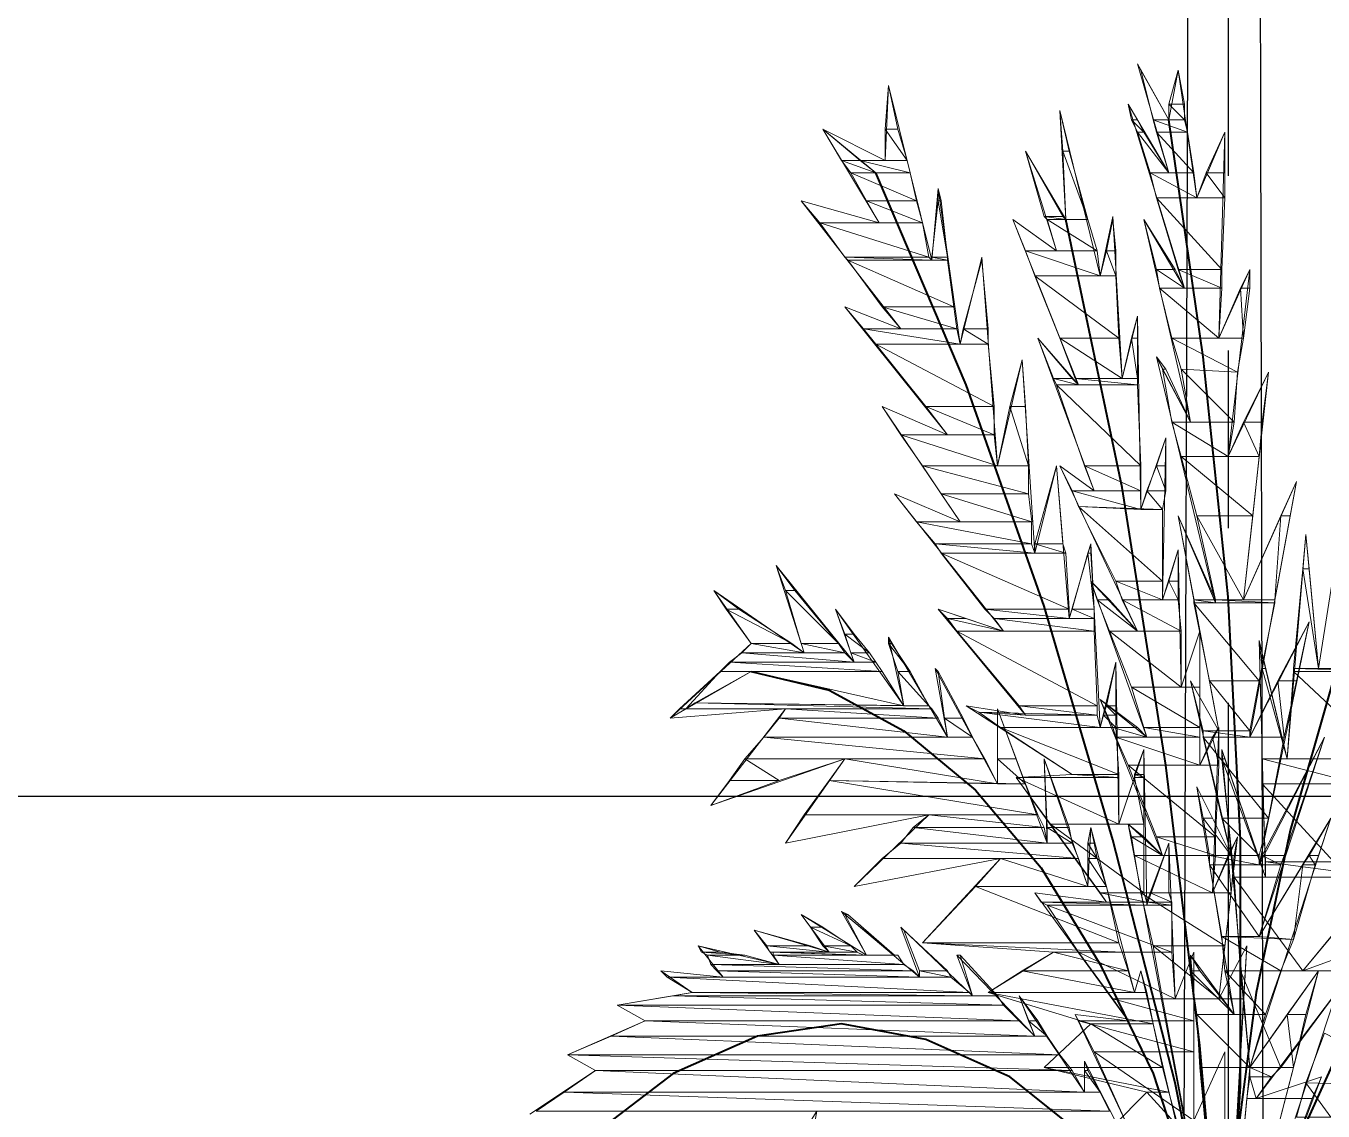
# Model space of a CAD drawing. Header units: inches. Extents: x 11 to 850, y 10 to 598.
# Drawn here: x 359.09 to 386.16, y 519.77 to 542.41 of the extents above; entities that cross this region are included whole.
import ezdxf

# ---------------------------------------------------------------- set-up
doc = ezdxf.new("R2010")
doc.units = ezdxf.units.IN
doc.header["$MEASUREMENT"] = 0
doc.layers.add('PDF_Geometry', color=7, linetype='Continuous')

msp = doc.modelspace()

# ---------------------------------------------------------------- linework, layer by layer
at = {"layer": 'PDF_Geometry', "color": 6, "lineweight": 25}
for points in [[(383.458, 581.037), (383.068, 465.664)], [(384.759, 581.037), (385.019, 465.664)]]:
    msp.add_lwpolyline(points, dxfattribs=at)
at = {"layer": 'PDF_Geometry', "lineweight": 25}
for points in [[(384.174, 542.991), (384.174, 539.284)], [(384.174, 537.463), (384.174, 537.463)], [(384.174, 535.642), (384.174, 531.935)], [(384.174, 530.114), (384.174, 530.114)], [(384.174, 528.293), (384.174, 515.741)], [(384.174, 528.293), (384.174, 524.586)], [(329.479, 526.342), (384.174, 526.342), (438.869, 526.342)], [(384.174, 522.765), (384.174, 522.765)], [(384.174, 520.944), (384.174, 517.237)]]:
    msp.add_lwpolyline(points, dxfattribs=at)
at = {"layer": 'PDF_Geometry', "color": 52, "lineweight": 20, "true_color": 0xdddd00}
for points in [[(382.938, 540.455), (382.288, 541.625), (382.938, 539.349), (382.093, 540.78), (383.263, 536.943), (382.418, 538.374), (383.393, 534.146), (382.678, 535.512), (383.914, 530.374), (383.133, 532.195), (383.979, 527.708), (383.393, 528.748), (384.239, 525.106), (383.523, 526.537), (384.304, 521.79), (383.393, 523.025), (384.109, 515.156), (386.06, 522.7), (384.629, 520.684), (386.32, 525.887), (384.824, 523.415), (386.19, 527.578), (384.824, 524.911), (385.865, 529.984), (384.629, 527.578), (385.605, 532.911), (384.499, 530.439), (385.019, 535.187), (384.174, 533.431), (384.629, 537.333), (383.979, 535.902), (384.109, 540.195), (383.523, 538.829), (383.133, 541.495), (382.938, 540.455)], [(376.825, 539.349), (375.719, 540.26), (376.89, 538.309), (375.264, 538.764), (377.345, 536.097), (376.174, 536.553), (378.321, 533.886), (376.955, 534.471), (378.581, 532.065), (377.215, 532.65), (379.491, 529.789), (378.125, 530.244), (379.946, 528.033), (378.711, 528.228), (380.922, 526.797), (379.751, 526.732), (381.637, 524.131), (380.142, 524.326), (382.093, 521.659), (380.987, 521.79), (384.109, 515.156), (384.109, 521.009), (383.458, 519.578), (383.458, 523.09), (383.068, 522.115), (382.938, 525.366), (382.483, 524.066), (382.418, 527.318), (381.898, 525.757), (381.832, 529.139), (381.507, 527.773), (381.312, 531.61), (380.857, 530.049), (380.597, 533.236), (380.142, 531.415), (379.881, 535.447), (379.361, 533.236), (379.036, 537.593), (378.581, 535.772), (378.125, 539.024), (377.995, 537.528), (377.085, 541.17), (377.02, 539.609), (375.719, 540.26), (376.825, 539.349)], [(384.629, 520.684), (384.044, 527.318), (384.954, 524.651), (384.824, 529.594), (385.409, 527.122), (385.8, 531.805), (386.06, 529.009), (386.775, 533.496)], [(394.71, 529.594), (395.75, 531.025), (393.994, 529.659), (394.189, 530.634), (392.563, 529.073), (392.758, 529.854), (391.133, 527.838), (391.198, 529.399), (389.507, 526.537), (389.507, 527.513), (388.076, 524.781), (388.141, 525.692), (386.905, 522.895), (387.035, 524.066), (384.109, 515.156)], [(387.881, 525.301), (385.735, 522.7), (387.165, 523.22), (384.759, 520.034), (386.125, 520.489), (384.109, 515.156), (384.629, 520.684)], [(384.109, 515.156), (381.182, 520.814), (381.182, 520.164), (379.816, 522.18), (380.142, 521.334), (378.516, 523.025), (378.841, 522.18), (377.345, 523.611), (377.735, 522.57), (376.109, 523.936), (376.63, 523.025), (375.264, 523.871), (375.849, 523.09), (374.288, 523.546), (374.809, 522.83), (373.118, 523.22), (373.638, 522.57), (372.337, 522.7), (372.988, 522.245), (371.427, 521.985), (372.012, 521.659), (370.386, 520.944), (370.971, 520.619), (369.606, 519.708)], [(374.158, 517.497), (375.589, 519.773), (375.264, 517.952)]]:
    msp.add_lwpolyline(points, dxfattribs=at)
at = {"layer": 'PDF_Geometry', "color": 52, "lineweight": 0, "true_color": 0xdddd00}
for points in [[(382.288, 541.625), (382.353, 541.495), (382.353, 541.495), (382.288, 541.625)], [(382.613, 540.455), (382.938, 540.455), (382.353, 541.495), (382.613, 540.455)], [(382.938, 540.455), (382.353, 541.495), (382.938, 540.455)], [(383.133, 541.495), (382.938, 540.78), (383.263, 540.78), (383.133, 541.495)], [(377.085, 541.17), (377.02, 540.26), (377.28, 540.26), (377.085, 541.17)], [(382.093, 540.78), (382.158, 540.455), (382.288, 540.455), (382.093, 540.78)], [(382.938, 540.455), (383.263, 540.455), (382.938, 540.78), (382.938, 540.455)], [(383.263, 540.455), (382.938, 540.78), (383.263, 540.78), (383.263, 540.455)], [(382.288, 540.195), (382.418, 540.195), (382.158, 540.455), (382.288, 540.195)], [(382.418, 540.195), (382.158, 540.455), (382.288, 540.455), (382.418, 540.195)], [(382.678, 540.195), (383.328, 540.195), (382.613, 540.455), (382.678, 540.195)], [(383.328, 540.195), (382.613, 540.455), (383.263, 540.455), (383.328, 540.195)], [(376.109, 539.609), (376.499, 539.609), (375.719, 540.26), (376.109, 539.609)], [(376.499, 539.609), (375.719, 540.26), (377.02, 539.609), (376.499, 539.609)], [(377.02, 539.609), (377.475, 539.609), (377.02, 540.26), (377.02, 539.609)], [(377.475, 539.609), (377.02, 540.26), (377.28, 540.26), (377.475, 539.609)], [(382.548, 539.349), (382.938, 539.349), (382.288, 540.195), (382.548, 539.349)], [(382.938, 539.349), (382.288, 540.195), (382.418, 540.195), (382.938, 539.349)], [(382.938, 539.349), (383.458, 539.349), (382.678, 540.195), (382.938, 539.349)], [(383.458, 539.349), (382.678, 540.195), (383.328, 540.195), (383.458, 539.349)], [(384.109, 540.195), (383.719, 539.349), (384.109, 539.349), (384.109, 540.195)], [(376.304, 539.349), (376.825, 539.349), (376.109, 539.609), (376.304, 539.349)], [(376.825, 539.349), (376.109, 539.609), (376.5, 539.609), (376.825, 539.349)], [(376.825, 539.349), (377.54, 539.349), (376.5, 539.609), (376.825, 539.349)], [(377.54, 539.349), (376.5, 539.609), (377.475, 539.609), (377.54, 539.349)], [(376.63, 538.764), (377.67, 538.764), (376.304, 539.349), (376.63, 538.764)], [(377.67, 538.764), (376.304, 539.349), (377.54, 539.349), (377.67, 538.764)], [(382.678, 538.829), (383.523, 538.829), (382.548, 539.349), (382.678, 538.829)], [(383.523, 538.829), (382.548, 539.349), (383.458, 539.349), (383.523, 538.829)], [(383.523, 538.829), (384.109, 538.829), (383.719, 539.349), (383.523, 538.829)], [(384.109, 538.829), (383.719, 539.349), (384.109, 539.349), (384.109, 538.829)], [(378.125, 539.024), (378.125, 538.764), (378.19, 538.764), (378.125, 539.024)], [(375.264, 538.764), (375.654, 538.309), (376.89, 538.309), (375.264, 538.764)], [(376.89, 538.309), (377.8, 538.309), (376.63, 538.764), (376.89, 538.309)], [(377.8, 538.309), (376.63, 538.764), (377.67, 538.764), (377.8, 538.309)], [(377.995, 537.593), (378.321, 537.593), (378.125, 538.764), (377.995, 537.593)], [(378.321, 537.593), (378.125, 538.764), (378.19, 538.764), (378.321, 537.593)], [(383.133, 537.333), (384.044, 537.333), (382.678, 538.829), (383.133, 537.333)], [(384.044, 537.333), (382.678, 538.829), (384.109, 538.829), (384.044, 537.333)], [(376.174, 537.593), (377.93, 537.593), (375.654, 538.309), (376.174, 537.593)], [(377.93, 537.593), (375.654, 538.309), (377.8, 538.309), (377.93, 537.593)], [(382.418, 538.374), (382.678, 537.333), (383.068, 537.333), (382.418, 538.374)], [(376.239, 537.528), (377.995, 537.528), (376.174, 537.593), (376.239, 537.528)], [(377.995, 537.528), (376.174, 537.593), (377.93, 537.593), (377.995, 537.528)], [(376.955, 536.553), (378.451, 536.553), (376.239, 537.528), (376.955, 536.553)], [(378.451, 536.553), (376.239, 537.528), (378.321, 537.528), (378.451, 536.553)], [(377.995, 537.528), (378.321, 537.528), (377.995, 537.593), (377.995, 537.528)], [(378.321, 537.528), (377.995, 537.593), (378.321, 537.593), (378.321, 537.528)], [(378.646, 536.097), (379.166, 536.097), (379.036, 537.528), (378.646, 536.097)], [(379.036, 537.593), (379.036, 537.528), (379.036, 537.528), (379.036, 537.593)], [(379.166, 536.097), (379.036, 537.528), (379.166, 536.097)], [(382.743, 536.943), (383.263, 536.943), (382.678, 537.333), (382.743, 536.943)], [(383.263, 536.943), (382.678, 537.333), (383.068, 537.333), (383.263, 536.943)], [(383.263, 536.943), (384.044, 536.943), (383.133, 537.333), (383.263, 536.943)], [(384.044, 536.943), (383.133, 537.333), (384.044, 537.333), (384.044, 536.943)], [(384.629, 537.333), (384.434, 536.943), (384.629, 536.943), (384.629, 537.333)], [(383.003, 535.902), (383.979, 535.902), (382.743, 536.943), (383.003, 535.902)], [(383.979, 535.902), (382.743, 536.943), (384.044, 536.943), (383.979, 535.902)], [(383.979, 535.902), (384.499, 535.902), (384.434, 536.943), (383.979, 535.902)], [(384.499, 535.902), (384.434, 536.943), (384.629, 536.943), (384.499, 535.902)], [(376.174, 536.553), (376.565, 536.097), (377.345, 536.097), (376.174, 536.553)], [(377.345, 536.097), (378.516, 536.097), (376.955, 536.553), (377.345, 536.097)], [(378.516, 536.097), (376.955, 536.553), (378.451, 536.553), (378.516, 536.097)], [(376.825, 535.772), (378.581, 535.772), (376.565, 536.097), (376.825, 535.772)], [(378.581, 535.772), (376.565, 536.097), (378.516, 536.097), (378.581, 535.772)], [(378.581, 535.772), (379.166, 535.772), (378.646, 536.097), (378.581, 535.772)], [(379.166, 535.772), (378.646, 536.097), (379.166, 536.097), (379.166, 535.772)], [(377.865, 534.471), (379.296, 534.471), (376.825, 535.772), (377.865, 534.471)], [(379.296, 534.471), (376.825, 535.772), (379.166, 535.772), (379.296, 534.471)], [(383.198, 535.252), (384.369, 535.187), (383.003, 535.902), (383.198, 535.252)], [(384.369, 535.187), (383.003, 535.902), (384.499, 535.902), (384.369, 535.187)], [(382.678, 535.512), (382.808, 535.252), (382.873, 535.252), (382.678, 535.512)], [(379.881, 535.447), (379.621, 534.472), (379.946, 534.472), (379.881, 535.447)], [(383.003, 534.146), (383.393, 534.146), (382.808, 535.252), (383.003, 534.146)], [(383.393, 534.146), (382.808, 535.252), (382.873, 535.252), (383.393, 534.146)], [(383.393, 534.146), (384.304, 534.146), (383.198, 535.252), (383.393, 534.146)], [(384.304, 534.146), (383.198, 535.252), (384.369, 535.187), (384.304, 534.146)], [(385.019, 535.187), (384.499, 534.146), (384.889, 534.146), (385.019, 535.187)], [(376.955, 534.471), (377.345, 533.886), (378.321, 533.886), (376.955, 534.471)], [(378.321, 533.886), (379.296, 533.886), (377.865, 534.471), (378.321, 533.886)], [(379.296, 533.886), (377.865, 534.471), (379.296, 534.471), (379.296, 533.886)], [(379.361, 533.236), (380.011, 533.236), (379.621, 534.472), (379.361, 533.236)], [(380.011, 533.236), (379.621, 534.472), (379.946, 534.472), (380.011, 533.236)], [(383.198, 533.431), (384.174, 533.431), (383.003, 534.146), (383.198, 533.431)], [(384.174, 533.431), (383.003, 534.146), (384.304, 534.146), (384.174, 533.431)], [(384.174, 533.431), (384.824, 533.431), (384.499, 534.146), (384.174, 533.431)], [(384.824, 533.431), (384.499, 534.146), (384.889, 534.146), (384.824, 533.431)], [(377.8, 533.236), (379.361, 533.236), (377.345, 533.886), (377.8, 533.236)], [(379.361, 533.236), (377.345, 533.886), (379.296, 533.886), (379.361, 533.236)], [(383.523, 532.195), (384.694, 532.195), (383.198, 533.431), (383.523, 532.195)], [(384.694, 532.195), (383.198, 533.431), (384.824, 533.431), (384.694, 532.195)], [(377.8, 533.236), (379.361, 533.236), (379.361, 533.236), (377.8, 533.236)], [(379.361, 533.236), (379.361, 533.236), (377.8, 533.236), (379.361, 533.236)], [(378.19, 532.651), (380.011, 532.651), (377.8, 533.236), (378.19, 532.651)], [(380.011, 532.651), (377.8, 533.236), (380.011, 533.236), (380.011, 532.651)], [(379.361, 533.236), (380.011, 533.236), (380.011, 533.236), (379.361, 533.236)], [(380.011, 533.236), (380.011, 533.236), (379.361, 533.236), (380.011, 533.236)], [(380.142, 531.61), (380.727, 531.61), (380.597, 533.236), (380.142, 531.61)], [(380.597, 533.236), (380.597, 533.236), (380.597, 533.236)], [(380.727, 531.61), (380.597, 533.236), (380.727, 531.61)], [(385.605, 532.911), (385.279, 532.195), (385.474, 532.195), (385.605, 532.911)], [(377.215, 532.651), (377.67, 532.065), (378.581, 532.065), (377.215, 532.651)], [(378.581, 532.065), (380.077, 532.065), (378.19, 532.651), (378.581, 532.065)], [(380.077, 532.065), (378.19, 532.651), (380.011, 532.651), (380.077, 532.065)], [(378.06, 531.61), (380.076, 531.61), (377.67, 532.065), (378.06, 531.61)], [(380.076, 531.61), (377.67, 532.065), (380.076, 532.065), (380.076, 531.61)], [(383.133, 532.195), (383.458, 530.439), (383.914, 530.439), (383.133, 532.195)], [(383.914, 530.439), (384.499, 530.439), (383.523, 532.195), (383.914, 530.439)], [(384.499, 530.439), (383.523, 532.195), (384.694, 532.195), (384.499, 530.439)], [(384.499, 530.439), (385.149, 530.439), (385.279, 532.195), (384.499, 530.439)], [(385.149, 530.439), (385.279, 532.195), (385.474, 532.195), (385.149, 530.439)], [(385.8, 531.805), (385.735, 531.09), (385.865, 531.09), (385.8, 531.805)], [(378.19, 531.415), (380.142, 531.415), (378.06, 531.61), (378.19, 531.415)], [(380.142, 531.415), (378.06, 531.61), (380.076, 531.61), (380.142, 531.415)], [(379.101, 530.244), (380.857, 530.244), (378.19, 531.415), (379.101, 530.244)], [(380.857, 530.244), (378.19, 531.415), (380.792, 531.415), (380.857, 530.244)], [(380.142, 531.415), (380.792, 531.415), (380.142, 531.61), (380.142, 531.415)], [(380.792, 531.415), (380.142, 531.61), (380.727, 531.61), (380.792, 531.415)], [(380.922, 530.244), (381.377, 530.244), (381.247, 531.415), (380.922, 530.244)], [(381.312, 531.61), (381.247, 531.415), (381.312, 531.415), (381.312, 531.61)], [(381.377, 530.244), (381.247, 531.415), (381.312, 531.415), (381.377, 530.244)], [(385.54, 529.008), (386.06, 529.008), (385.735, 531.09), (385.54, 529.008)], [(386.06, 529.008), (385.735, 531.09), (385.865, 531.09), (386.06, 529.008)], [(386.06, 529.008), (387.946, 529.008), (386.32, 530.634), (386.06, 529.008)], [(383.458, 530.374), (383.914, 530.374), (383.458, 530.439), (383.458, 530.374)], [(383.914, 530.374), (383.458, 530.439), (383.914, 530.439), (383.914, 530.374)], [(383.784, 528.748), (384.824, 528.748), (383.458, 530.374), (383.784, 528.748)], [(384.824, 528.748), (383.458, 530.374), (385.149, 530.374), (384.824, 528.748)], [(383.914, 530.374), (385.149, 530.374), (383.914, 530.439), (383.914, 530.374)], [(385.149, 530.374), (383.914, 530.439), (385.149, 530.439), (385.149, 530.374)], [(378.125, 530.244), (378.321, 530.049), (378.711, 530.049), (378.125, 530.244)], [(378.516, 529.789), (379.491, 529.789), (378.321, 530.049), (378.516, 529.789)], [(379.491, 529.789), (378.321, 530.049), (378.711, 530.049), (379.491, 529.789)], [(379.296, 530.049), (380.857, 530.049), (379.101, 530.244), (379.296, 530.049)], [(380.857, 530.049), (379.101, 530.244), (380.857, 530.244), (380.857, 530.049)], [(379.491, 529.789), (381.377, 529.789), (379.296, 530.049), (379.491, 529.789)], [(381.377, 529.789), (379.296, 530.049), (381.377, 530.049), (381.377, 529.789)], [(380.857, 530.049), (381.377, 530.049), (380.922, 530.244), (380.857, 530.049)], [(381.377, 530.049), (380.922, 530.244), (381.377, 530.244), (381.377, 530.049)], [(379.816, 528.228), (381.442, 528.228), (378.516, 529.789), (379.816, 528.228)], [(381.442, 528.228), (378.516, 529.789), (381.377, 529.789), (381.442, 528.228)], [(385.865, 529.984), (385.214, 528.748), (385.605, 528.748), (385.865, 529.984)], [(384.824, 529.594), (384.889, 529.008), (384.954, 529.008), (384.824, 529.594)], [(381.832, 529.139), (381.637, 528.228), (381.832, 528.228), (381.832, 529.139)], [(384.889, 527.122), (385.409, 527.122), (384.889, 529.008), (384.889, 527.122)], [(385.409, 527.122), (384.889, 529.008), (384.954, 529.008), (385.409, 527.122)], [(385.54, 528.943), (387.816, 528.943), (385.54, 529.008), (385.54, 528.943)], [(387.816, 528.943), (385.54, 529.008), (387.946, 529.008), (387.816, 528.943)], [(383.393, 528.748), (383.653, 527.708), (383.979, 527.708), (383.393, 528.748)], [(383.979, 527.708), (384.629, 527.708), (383.784, 528.748), (383.979, 527.708)], [(384.629, 527.708), (383.784, 528.748), (384.824, 528.748), (384.629, 527.708)], [(384.629, 527.578), (385.344, 527.578), (385.214, 528.748), (384.629, 527.578)], [(385.344, 527.578), (385.214, 528.748), (385.605, 528.748), (385.344, 527.578)], [(385.409, 527.122), (387.491, 527.122), (385.539, 528.943), (385.409, 527.122)], [(387.491, 527.122), (385.539, 528.943), (389.507, 528.943), (387.491, 527.122)], [(378.711, 528.228), (378.971, 528.098), (379.946, 528.033), (378.711, 528.228)], [(379.946, 528.033), (381.442, 528.033), (379.816, 528.228), (379.946, 528.033)], [(381.442, 528.033), (379.816, 528.228), (381.442, 528.228), (381.442, 528.033)], [(381.572, 528.033), (381.832, 528.033), (381.637, 528.228), (381.572, 528.033)], [(381.832, 528.033), (381.637, 528.228), (381.832, 528.228), (381.832, 528.033)], [(379.426, 527.773), (381.507, 527.773), (378.971, 528.098), (379.426, 527.773)], [(381.507, 527.773), (378.971, 528.098), (381.442, 528.033), (381.507, 527.773)], [(381.507, 527.773), (381.832, 527.773), (381.572, 528.033), (381.507, 527.773)], [(381.832, 527.773), (381.572, 528.033), (381.832, 528.033), (381.832, 527.773)], [(380.922, 526.797), (381.897, 526.797), (379.426, 527.773), (380.922, 526.797)], [(381.897, 526.797), (379.426, 527.773), (381.832, 527.773), (381.897, 526.797)], [(383.653, 527.578), (384.629, 527.578), (383.653, 527.708), (383.653, 527.578)], [(384.629, 527.578), (383.653, 527.708), (384.629, 527.708), (384.629, 527.578)], [(383.653, 527.578), (384.629, 527.578), (384.629, 527.578), (383.653, 527.578)], [(384.629, 527.578), (384.629, 527.578), (383.653, 527.578), (384.629, 527.578)], [(384.044, 525.887), (385.019, 525.887), (383.653, 527.578), (384.044, 525.887)], [(385.019, 525.887), (383.653, 527.578), (385.344, 527.578), (385.019, 525.887)], [(384.629, 527.578), (385.344, 527.578), (385.344, 527.578), (384.629, 527.578)], [(385.344, 527.578), (385.344, 527.578), (384.629, 527.578), (385.344, 527.578)], [(384.889, 525.106), (385.344, 525.106), (386.19, 527.578), (384.889, 525.106)], [(385.344, 525.106), (386.19, 527.578), (385.344, 525.106)], [(382.418, 527.318), (382.223, 526.797), (382.418, 526.797), (382.418, 527.318)], [(384.044, 527.318), (384.044, 527.122), (384.109, 527.122), (384.044, 527.318)], [(384.304, 524.651), (384.954, 524.651), (384.044, 527.122), (384.304, 524.651)], [(384.954, 524.651), (384.044, 527.122), (384.109, 527.122), (384.954, 524.651)], [(384.889, 526.602), (386.905, 526.602), (384.889, 527.122), (384.889, 526.602)], [(386.905, 526.602), (384.889, 527.122), (387.491, 527.122), (386.905, 526.602)], [(379.751, 526.732), (381.897, 526.732), (380.922, 526.797), (379.751, 526.732)], [(380.467, 525.757), (381.897, 525.757), (379.751, 526.732), (380.467, 525.757)], [(381.897, 525.757), (379.751, 526.732), (381.897, 526.732), (381.897, 525.757)], [(381.897, 526.732), (380.922, 526.797), (381.897, 526.797), (381.897, 526.732)], [(381.897, 525.757), (382.418, 525.757), (382.223, 526.732), (381.897, 525.757)], [(382.223, 526.732), (382.418, 526.732), (382.223, 526.797), (382.223, 526.732)], [(382.418, 526.732), (382.223, 526.797), (382.418, 526.797), (382.418, 526.732)], [(382.418, 525.757), (382.223, 526.732), (382.418, 526.732), (382.418, 525.757)], [(383.523, 526.537), (383.653, 525.887), (383.849, 525.887), (383.523, 526.537)], [(384.954, 524.976), (386.385, 524.976), (384.889, 526.602), (384.954, 524.976)], [(386.385, 524.976), (384.889, 526.602), (388.466, 526.602), (386.385, 524.976)], [(381.507, 524.326), (382.418, 524.326), (380.467, 525.757), (381.507, 524.326)], [(382.418, 524.326), (380.467, 525.757), (382.418, 525.757), (382.418, 524.326)], [(383.784, 525.106), (384.239, 525.106), (383.653, 525.887), (383.784, 525.106)], [(384.239, 525.106), (383.653, 525.887), (383.849, 525.887), (384.239, 525.106)], [(384.239, 525.106), (384.824, 525.106), (384.044, 525.887), (384.239, 525.106)], [(384.824, 525.106), (384.044, 525.887), (385.019, 525.887), (384.824, 525.106)], [(386.32, 525.887), (385.865, 525.106), (386.06, 525.106), (386.32, 525.887)], [(382.938, 525.366), (382.548, 524.326), (382.938, 524.326), (382.938, 525.366)], [(383.784, 524.911), (384.824, 524.911), (383.784, 525.106), (383.784, 524.911)], [(384.824, 524.911), (383.784, 525.106), (384.824, 525.106), (384.824, 524.911)], [(384.044, 523.415), (384.824, 523.415), (383.784, 524.911), (384.044, 523.415)], [(384.824, 523.415), (383.784, 524.911), (385.279, 524.911), (384.824, 523.415)], [(384.824, 524.911), (385.279, 524.911), (384.889, 525.106), (384.824, 524.911)], [(384.824, 523.415), (385.539, 523.35), (385.735, 524.911), (384.824, 523.415)], [(385.279, 524.911), (384.889, 525.106), (385.344, 525.106), (385.279, 524.911)], [(384.954, 524.651), (387.361, 524.651), (384.954, 524.976), (384.954, 524.651)], [(387.361, 524.651), (384.954, 524.976), (387.686, 524.976), (387.361, 524.651)], [(385.539, 523.35), (385.735, 524.911), (385.995, 524.911), (385.539, 523.35)], [(385.735, 524.911), (385.995, 524.911), (385.865, 525.106), (385.735, 524.911)], [(385.995, 524.911), (385.865, 525.106), (386.06, 525.106), (385.995, 524.911)], [(384.434, 522.7), (385.735, 522.7), (384.304, 524.651), (384.434, 522.7)], [(385.735, 522.7), (384.304, 524.651), (387.36, 524.651), (385.735, 522.7)], [(380.142, 524.326), (380.272, 524.131), (381.637, 524.131), (380.142, 524.326)], [(380.402, 524.066), (382.483, 524.066), (380.272, 524.131), (380.402, 524.066)], [(382.483, 524.066), (380.272, 524.131), (382.483, 524.131), (382.483, 524.066)], [(381.637, 524.131), (382.483, 524.131), (381.507, 524.326), (381.637, 524.131)], [(382.483, 524.131), (381.507, 524.326), (382.418, 524.326), (382.483, 524.131)], [(382.483, 524.131), (383.003, 524.131), (382.548, 524.326), (382.483, 524.131)], [(382.483, 524.066), (383.003, 524.066), (382.483, 524.131), (382.483, 524.066)], [(383.003, 524.066), (382.483, 524.131), (383.003, 524.131), (383.003, 524.066)], [(383.003, 524.131), (382.548, 524.326), (382.938, 524.326), (383.003, 524.131)], [(375.264, 523.871), (375.459, 523.611), (375.719, 523.611), (375.264, 523.871)], [(376.109, 523.936), (376.174, 523.871), (376.239, 523.871), (376.109, 523.936)], [(376.63, 523.025), (377.215, 523.025), (376.174, 523.871), (376.63, 523.025)], [(377.215, 523.025), (376.174, 523.871), (376.239, 523.871), (377.215, 523.025)], [(381.052, 523.09), (383.003, 523.09), (380.402, 524.066), (381.052, 523.09)], [(383.003, 523.09), (380.402, 524.066), (383.003, 524.066), (383.003, 523.09)], [(375.719, 523.22), (376.304, 523.22), (375.459, 523.61), (375.719, 523.22)], [(376.304, 523.22), (375.459, 523.61), (375.719, 523.61), (376.304, 523.22)], [(377.345, 523.611), (377.41, 523.546), (377.41, 523.546), (377.345, 523.611)], [(374.288, 523.545), (374.548, 523.22), (375.459, 523.22), (374.288, 523.545)], [(377.735, 522.7), (378.321, 522.7), (377.41, 523.545), (377.735, 522.7)], [(378.321, 522.7), (377.41, 523.545), (378.321, 522.7)], [(384.109, 522.7), (385.279, 522.7), (384.044, 523.415), (384.109, 522.7)], [(385.279, 522.7), (384.044, 523.415), (385.539, 523.35), (385.279, 522.7)], [(373.118, 523.22), (373.183, 523.09), (373.573, 523.09), (373.118, 523.22)], [(373.313, 523.025), (374.093, 523.025), (373.183, 523.09), (373.313, 523.025)], [(374.093, 523.025), (373.183, 523.09), (373.573, 523.09), (374.093, 523.025)], [(373.378, 522.83), (374.809, 522.83), (373.313, 523.025), (373.378, 522.83)], [(374.809, 522.83), (373.313, 523.025), (374.093, 523.025), (374.809, 522.83)], [(374.613, 523.09), (375.849, 523.09), (374.548, 523.22), (374.613, 523.09)], [(375.849, 523.09), (374.548, 523.22), (375.459, 523.22), (375.849, 523.09)], [(374.679, 523.09), (376.565, 523.025), (374.613, 523.09), (374.679, 523.09)], [(376.565, 523.025), (374.613, 523.09), (376.434, 523.09), (376.565, 523.025)], [(374.679, 523.025), (376.63, 523.025), (374.679, 523.09), (374.679, 523.025)], [(376.63, 523.025), (374.679, 523.09), (376.565, 523.025), (376.63, 523.025)], [(374.809, 522.83), (377.41, 522.83), (374.679, 523.025), (374.809, 522.83)], [(377.41, 522.83), (374.679, 523.025), (377.28, 523.025), (377.41, 522.83)], [(375.849, 523.09), (376.434, 523.09), (375.719, 523.22), (375.849, 523.09)], [(376.434, 523.09), (375.719, 523.22), (376.304, 523.22), (376.434, 523.09)], [(377.28, 523.025), (377.28, 523.025), (376.63, 523.025), (377.28, 523.025)], [(377.28, 523.025), (376.63, 523.025), (377.215, 523.025), (377.28, 523.025)], [(378.516, 523.025), (378.581, 523.025), (378.581, 523.025), (378.516, 523.025)], [(378.841, 522.18), (379.361, 522.18), (378.581, 523.025), (378.841, 522.18)], [(379.361, 522.18), (378.581, 523.025), (379.361, 522.18)], [(381.767, 522.115), (383.068, 522.115), (381.052, 523.09), (381.767, 522.115)], [(383.068, 522.115), (381.052, 523.09), (383.003, 523.09), (383.068, 522.115)], [(383.458, 523.09), (383.068, 522.115), (383.458, 522.115), (383.458, 523.09)], [(383.393, 523.025), (383.393, 522.7), (383.588, 522.7), (383.393, 523.025)], [(387.165, 523.22), (385.735, 522.7), (386.775, 522.7), (387.165, 523.22)], [(373.508, 522.7), (377.605, 522.7), (373.378, 522.83), (373.508, 522.7)], [(377.605, 522.7), (373.378, 522.83), (377.41, 522.83), (377.605, 522.7)], [(372.337, 522.7), (372.467, 522.57), (373.638, 522.57), (372.337, 522.7)], [(372.467, 522.57), (373.638, 522.57), (373.638, 522.57), (372.467, 522.57)], [(373.638, 522.57), (373.638, 522.57), (372.467, 522.57), (373.638, 522.57)], [(372.988, 522.245), (378.776, 522.245), (372.467, 522.57), (372.988, 522.245)], [(378.776, 522.245), (372.467, 522.57), (378.386, 522.57), (378.776, 522.245)], [(373.638, 522.57), (377.735, 522.57), (373.508, 522.7), (373.638, 522.57)], [(377.735, 522.57), (373.508, 522.7), (377.605, 522.7), (377.735, 522.57)], [(373.638, 522.57), (378.386, 522.57), (378.386, 522.57), (373.638, 522.57)], [(378.386, 522.57), (378.386, 522.57), (373.638, 522.57), (378.386, 522.57)], [(377.735, 522.57), (378.386, 522.57), (377.735, 522.7), (377.735, 522.57)], [(378.386, 522.57), (377.735, 522.7), (378.321, 522.7), (378.386, 522.57)], [(383.523, 521.79), (384.304, 521.79), (383.393, 522.7), (383.523, 521.79)], [(384.304, 521.79), (383.393, 522.7), (383.588, 522.7), (384.304, 521.79)], [(384.304, 521.79), (384.954, 521.79), (384.109, 522.7), (384.304, 521.79)], [(384.954, 521.79), (384.109, 522.7), (385.279, 522.7), (384.954, 521.79)], [(384.629, 520.684), (385.279, 520.684), (384.434, 522.7), (384.629, 520.684)], [(385.279, 520.684), (384.434, 522.7), (386.775, 522.7), (385.279, 520.684)], [(386.06, 522.7), (385.409, 521.79), (385.8, 521.79), (386.06, 522.7)], [(372.597, 522.18), (378.841, 522.18), (372.988, 522.245), (372.597, 522.18)], [(378.841, 522.18), (372.988, 522.245), (378.776, 522.245), (378.841, 522.18)], [(371.427, 521.985), (379.491, 521.985), (372.597, 522.18), (371.427, 521.985)], [(372.012, 521.659), (379.816, 521.659), (371.427, 521.985), (372.012, 521.659)], [(379.816, 521.659), (371.427, 521.985), (379.491, 521.985), (379.816, 521.659)], [(372.597, 522.18), (378.841, 522.18), (378.841, 522.18), (372.597, 522.18)], [(378.841, 522.18), (378.841, 522.18), (372.597, 522.18), (378.841, 522.18)], [(379.491, 521.985), (372.597, 522.18), (379.361, 522.18), (379.491, 521.985)], [(378.841, 522.18), (379.361, 522.18), (379.361, 522.18), (378.841, 522.18)], [(379.361, 522.18), (379.361, 522.18), (378.841, 522.18), (379.361, 522.18)], [(379.816, 522.18), (379.816, 522.18), (379.816, 522.18)], [(380.011, 521.659), (380.207, 521.659), (379.816, 522.18), (380.011, 521.659)], [(380.207, 521.659), (379.816, 522.18), (380.207, 521.659)], [(382.093, 521.659), (383.458, 521.659), (381.767, 522.115), (382.093, 521.659)], [(383.458, 521.659), (381.767, 522.115), (383.458, 522.115), (383.458, 521.659)], [(371.297, 521.334), (380.142, 521.334), (372.012, 521.659), (371.297, 521.334)], [(380.142, 521.334), (372.012, 521.659), (379.816, 521.659), (380.142, 521.334)], [(380.142, 521.334), (380.402, 521.334), (380.011, 521.659), (380.142, 521.334)], [(380.402, 521.334), (380.011, 521.659), (380.207, 521.659), (380.402, 521.334)], [(380.987, 521.79), (381.052, 521.659), (382.093, 521.659), (380.987, 521.79)], [(381.377, 521.009), (383.458, 521.009), (381.052, 521.659), (381.377, 521.009)], [(383.458, 521.009), (381.052, 521.659), (383.458, 521.659), (383.458, 521.009)], [(383.588, 520.684), (384.629, 520.684), (383.523, 521.79), (383.588, 520.684)], [(384.629, 520.684), (383.523, 521.79), (384.954, 521.79), (384.629, 520.684)], [(384.629, 520.684), (385.54, 520.684), (385.409, 521.79), (384.629, 520.684)], [(385.54, 520.684), (385.409, 521.79), (385.8, 521.79), (385.54, 520.684)], [(385.8, 520.359), (388.336, 520.294), (386.19, 521.399), (385.8, 520.359)], [(370.386, 520.944), (380.662, 520.944), (371.297, 521.334), (370.386, 520.944)], [(380.662, 520.944), (371.297, 521.334), (380.402, 521.334), (380.662, 520.944)], [(370.971, 520.619), (380.922, 520.619), (370.386, 520.944), (370.971, 520.619)], [(380.922, 520.619), (370.386, 520.944), (380.662, 520.944), (380.922, 520.619)], [(382.028, 519.578), (383.458, 519.578), (381.377, 521.009), (382.028, 519.578)], [(383.458, 519.578), (381.377, 521.009), (383.458, 521.009), (383.458, 519.578)], [(384.109, 521.009), (383.458, 519.578), (384.109, 519.578), (384.109, 521.009)], [(370.321, 520.164), (381.182, 520.164), (370.972, 520.619), (370.321, 520.164)], [(381.182, 520.164), (370.972, 520.619), (380.922, 520.619), (381.182, 520.164)], [(381.182, 520.814), (381.182, 520.619), (381.247, 520.619), (381.182, 520.814)], [(381.182, 520.164), (381.507, 520.164), (381.182, 520.619), (381.182, 520.164)], [(381.507, 520.164), (381.182, 520.619), (381.247, 520.619), (381.507, 520.164)], [(383.588, 520.684), (385.54, 520.684), (384.109, 515.156), (383.588, 520.684)], [(384.629, 520.489), (385.084, 520.489), (384.629, 520.684), (384.629, 520.489)], [(385.084, 520.489), (384.629, 520.684), (385.279, 520.684), (385.084, 520.489)], [(384.564, 520.034), (384.759, 520.034), (384.629, 520.489), (384.564, 520.034)], [(384.759, 520.034), (384.629, 520.489), (385.084, 520.489), (384.759, 520.034)], [(386.125, 520.489), (384.759, 520.034), (385.93, 520.034), (386.125, 520.489)], [(385.605, 519.643), (386.32, 519.643), (385.8, 520.359), (385.605, 519.643)], [(386.32, 519.643), (385.8, 520.359), (388.336, 520.294), (386.32, 519.643)], [(369.736, 519.773), (381.702, 519.773), (370.321, 520.164), (369.736, 519.773)], [(381.702, 519.773), (370.321, 520.164), (381.507, 520.164), (381.702, 519.773)], [(384.564, 520.034), (385.93, 520.034), (384.109, 515.156), (384.564, 520.034)]]:
    msp.add_lwpolyline(points, dxfattribs=at)
at = {"layer": 'PDF_Geometry', "color": 172, "lineweight": 20, "true_color": 0x0000b8}
for points in [[(380.792, 538.374), (379.946, 539.804), (380.597, 537.723), (379.686, 538.374), (381.052, 534.927), (380.207, 535.902), (381.377, 532.716), (380.662, 533.236), (382.288, 529.789), (381.312, 530.829), (382.483, 527.578), (381.507, 528.358), (382.808, 525.106), (382.093, 525.757), (384.109, 515.156), (384.564, 523.22), (383.979, 522.115), (384.369, 525.497), (383.849, 524.326), (383.979, 527.773), (383.588, 526.992), (383.588, 529.789), (383.198, 528.618), (383.133, 531.48), (382.808, 530.439), (382.873, 533.821), (382.353, 532.325), (382.288, 536.358), (381.963, 535.057), (381.767, 538.439), (381.507, 537.203), (380.662, 540.65), (380.792, 538.374)], [(384.109, 515.156), (382.353, 522.7), (382.223, 522.245), (381.312, 525.692), (381.247, 524.456), (380.337, 527.122), (380.402, 525.366), (379.361, 528.163), (379.361, 526.602), (378.06, 529.008), (378.321, 527.578), (377.085, 529.659), (377.41, 528.228), (375.979, 530.244), (376.369, 529.139), (374.744, 531.155), (375.329, 529.334), (373.443, 530.634), (374.223, 529.529), (372.532, 527.968), (374.223, 528.943)], [(374.223, 528.943), (372.532, 527.968), (374.939, 528.163), (373.378, 526.147), (376.174, 527.122), (374.939, 525.366), (377.93, 525.952), (376.369, 524.456), (379.426, 525.041), (377.8, 523.285), (380.532, 523.09), (379.166, 522.245), (381.312, 521.594), (380.337, 520.684), (382.483, 520.164), (381.767, 519.448)]]:
    msp.add_lwpolyline(points, dxfattribs=at)
at = {"layer": 'PDF_Geometry', "color": 172, "lineweight": 0, "true_color": 0x0000b8}
for points in [[(380.662, 540.65), (380.727, 539.804), (380.857, 539.804), (380.662, 540.65)], [(379.946, 539.804), (380.337, 538.439), (380.727, 538.439), (379.946, 539.804)], [(380.792, 538.374), (381.247, 538.374), (380.727, 539.804), (380.792, 538.374)], [(381.247, 538.374), (380.727, 539.804), (380.857, 539.804), (381.247, 538.374)], [(380.402, 538.374), (380.792, 538.374), (380.337, 538.439), (380.402, 538.374)], [(380.792, 538.374), (380.337, 538.439), (380.727, 538.439), (380.792, 538.374)], [(381.767, 538.439), (381.767, 538.374), (381.767, 538.374), (381.767, 538.439)], [(379.686, 538.374), (379.946, 537.723), (380.597, 537.723), (379.686, 538.374)], [(380.402, 538.374), (381.247, 538.374), (381.247, 538.374), (380.402, 538.374)], [(381.247, 538.374), (381.247, 538.374), (380.402, 538.374), (381.247, 538.374)], [(380.597, 537.723), (381.442, 537.723), (380.402, 538.374), (380.597, 537.723)], [(381.442, 537.723), (380.402, 538.374), (381.247, 538.374), (381.442, 537.723)], [(381.637, 537.723), (381.832, 537.723), (381.767, 538.374), (381.637, 537.723)], [(381.832, 537.723), (381.767, 538.374), (381.832, 537.723)], [(380.142, 537.203), (381.507, 537.203), (379.946, 537.723), (380.142, 537.203)], [(381.507, 537.203), (379.946, 537.723), (381.442, 537.723), (381.507, 537.203)], [(381.507, 537.203), (381.832, 537.203), (381.637, 537.723), (381.507, 537.203)], [(381.832, 537.203), (381.637, 537.723), (381.832, 537.723), (381.832, 537.203)], [(380.662, 535.902), (381.898, 535.902), (380.142, 537.203), (380.662, 535.902)], [(381.898, 535.902), (380.142, 537.203), (381.832, 537.203), (381.898, 535.902)], [(382.288, 536.358), (382.158, 535.902), (382.288, 535.902), (382.288, 536.358)], [(380.207, 535.902), (380.532, 535.057), (380.922, 535.057), (380.207, 535.902)], [(380.987, 535.057), (381.962, 535.057), (380.662, 535.902), (380.987, 535.057)], [(381.962, 535.057), (380.662, 535.902), (381.897, 535.902), (381.962, 535.057)], [(381.963, 535.057), (382.288, 535.057), (382.158, 535.902), (381.963, 535.057)], [(382.288, 535.057), (382.158, 535.902), (382.288, 535.902), (382.288, 535.057)], [(380.597, 534.927), (381.052, 534.927), (380.532, 535.057), (380.597, 534.927)], [(381.052, 534.927), (380.532, 535.057), (380.922, 535.057), (381.052, 534.927)], [(381.182, 533.236), (382.353, 533.236), (380.597, 534.927), (381.182, 533.236)], [(382.353, 533.236), (380.597, 534.927), (382.288, 534.927), (382.353, 533.236)], [(381.052, 534.927), (382.288, 534.927), (380.987, 535.057), (381.052, 534.927)], [(382.288, 534.927), (380.987, 535.057), (382.288, 535.057), (382.288, 534.927)], [(382.873, 533.821), (382.678, 533.236), (382.873, 533.236), (382.873, 533.821)], [(380.662, 533.236), (380.922, 532.716), (381.377, 532.716), (380.662, 533.236)], [(381.377, 532.716), (382.353, 532.716), (381.182, 533.236), (381.377, 532.716)], [(382.353, 532.716), (381.182, 533.236), (382.353, 533.236), (382.353, 532.716)], [(382.483, 532.716), (382.873, 532.716), (382.678, 533.236), (382.483, 532.716)], [(382.873, 532.716), (382.678, 533.236), (382.873, 533.236), (382.873, 532.716)], [(381.052, 532.39), (382.353, 532.325), (380.922, 532.716), (381.052, 532.39)], [(382.353, 532.325), (380.922, 532.716), (382.353, 532.716), (382.353, 532.325)], [(382.353, 532.325), (382.808, 532.325), (382.483, 532.716), (382.353, 532.325)], [(382.808, 532.325), (382.483, 532.716), (382.873, 532.716), (382.808, 532.325)], [(381.832, 530.829), (382.808, 530.829), (381.052, 532.39), (381.832, 530.829)], [(382.808, 530.829), (381.052, 532.39), (382.808, 532.325), (382.808, 530.829)], [(383.133, 531.48), (382.938, 530.829), (383.133, 530.829), (383.133, 531.48)], [(374.744, 531.155), (374.939, 530.634), (375.134, 530.634), (374.744, 531.155)], [(373.443, 530.634), (373.703, 530.244), (373.963, 530.244), (373.443, 530.634)], [(375.264, 529.529), (376.044, 529.529), (374.939, 530.634), (375.264, 529.529)], [(376.044, 529.529), (374.939, 530.634), (375.134, 530.634), (376.044, 529.529)], [(381.312, 530.829), (381.442, 530.439), (381.702, 530.439), (381.312, 530.829)], [(381.963, 530.439), (382.808, 530.439), (381.832, 530.829), (381.963, 530.439)], [(382.808, 530.439), (381.832, 530.829), (382.808, 530.829), (382.808, 530.439)], [(382.808, 530.439), (383.133, 530.439), (382.938, 530.829), (382.808, 530.439)], [(383.133, 530.439), (382.938, 530.829), (383.133, 530.829), (383.133, 530.439)], [(381.702, 529.789), (382.288, 529.789), (381.442, 530.439), (381.702, 529.789)], [(382.288, 529.789), (381.442, 530.439), (381.702, 530.439), (382.288, 529.789)], [(382.288, 529.789), (383.198, 529.789), (381.963, 530.439), (382.288, 529.789)], [(383.198, 529.789), (381.963, 530.439), (383.133, 530.439), (383.198, 529.789)], [(374.223, 529.529), (375.069, 529.529), (373.703, 530.244), (374.223, 529.529)], [(375.069, 529.529), (373.703, 530.244), (373.963, 530.244), (375.069, 529.529)], [(375.979, 530.244), (376.174, 529.724), (376.369, 529.724), (375.979, 530.244)], [(381.702, 529.789), (382.288, 529.789), (382.288, 529.789), (381.702, 529.789)], [(382.288, 529.789), (382.288, 529.789), (381.702, 529.789), (382.288, 529.789)], [(382.158, 528.618), (383.198, 528.618), (381.702, 529.789), (382.158, 528.618)], [(383.198, 528.618), (381.702, 529.789), (383.198, 529.789), (383.198, 528.618)], [(382.288, 529.789), (383.198, 529.789), (383.198, 529.789), (382.288, 529.789)], [(383.198, 529.789), (383.198, 529.789), (382.288, 529.789), (383.198, 529.789)], [(383.198, 528.618), (383.588, 528.618), (383.588, 529.789), (383.198, 528.618)], [(383.588, 529.789), (383.588, 529.789), (383.588, 529.789)], [(383.588, 528.618), (383.588, 529.789), (383.588, 528.618)], [(374.028, 529.334), (375.329, 529.334), (374.223, 529.529), (374.028, 529.334)], [(375.329, 529.334), (374.223, 529.529), (375.069, 529.529), (375.329, 529.334)], [(375.329, 529.334), (376.174, 529.334), (375.264, 529.529), (375.329, 529.334)], [(376.174, 529.334), (375.264, 529.529), (376.044, 529.529), (376.174, 529.334)], [(376.304, 529.334), (376.695, 529.334), (376.174, 529.724), (376.304, 529.334)], [(376.695, 529.334), (376.174, 529.724), (376.369, 529.724), (376.695, 529.334)], [(377.085, 529.659), (377.085, 529.529), (377.15, 529.529), (377.085, 529.659)], [(377.28, 528.943), (377.54, 528.943), (377.085, 529.529), (377.28, 528.943)], [(377.54, 528.943), (377.085, 529.529), (377.15, 529.529), (377.54, 528.943)], [(373.768, 529.139), (376.369, 529.139), (374.028, 529.334), (373.768, 529.139)], [(376.369, 529.139), (374.028, 529.334), (376.174, 529.334), (376.369, 529.139)], [(376.369, 529.139), (376.825, 529.139), (376.304, 529.334), (376.369, 529.139)], [(376.825, 529.139), (376.304, 529.334), (376.695, 529.334), (376.825, 529.139)], [(373.573, 528.943), (376.955, 528.943), (373.768, 529.139), (373.573, 528.943)], [(376.955, 528.943), (373.768, 529.139), (376.825, 529.139), (376.955, 528.943)], [(378.06, 529.008), (378.125, 528.943), (378.125, 528.943), (378.06, 529.008)], [(372.727, 528.163), (372.858, 528.163), (373.573, 528.943), (372.727, 528.163)], [(372.858, 528.163), (373.573, 528.943), (374.223, 528.943), (372.858, 528.163)], [(373.053, 528.293), (377.41, 528.228), (374.223, 528.943), (373.053, 528.293)], [(377.41, 528.228), (374.223, 528.943), (376.955, 528.943), (377.41, 528.228)], [(377.41, 528.228), (377.93, 528.228), (377.28, 528.943), (377.41, 528.228)], [(377.93, 528.228), (377.28, 528.943), (377.54, 528.943), (377.93, 528.228)], [(378.255, 527.968), (378.646, 527.968), (378.125, 528.943), (378.255, 527.968)], [(378.646, 527.968), (378.125, 528.943), (378.646, 527.968)], [(382.418, 527.773), (383.588, 527.773), (382.158, 528.618), (382.418, 527.773)], [(383.588, 527.773), (382.158, 528.618), (383.588, 528.618), (383.588, 527.773)], [(372.532, 527.968), (372.727, 528.163), (372.858, 528.163), (372.532, 527.968)], [(372.858, 528.163), (374.939, 528.163), (372.532, 527.968), (372.858, 528.163)], [(372.727, 528.163), (372.858, 528.163), (372.858, 528.163), (372.727, 528.163)], [(372.858, 528.163), (372.858, 528.163), (372.727, 528.163), (372.858, 528.163)], [(372.858, 528.163), (377.995, 528.163), (373.053, 528.293), (372.858, 528.163)], [(372.858, 528.163), (377.995, 528.163), (377.995, 528.163), (372.858, 528.163)], [(377.995, 528.163), (377.995, 528.163), (372.858, 528.163), (377.995, 528.163)], [(377.995, 528.163), (373.053, 528.293), (377.93, 528.228), (377.995, 528.163)], [(374.809, 527.968), (378.125, 527.968), (374.939, 528.163), (374.809, 527.968)], [(378.125, 527.968), (374.939, 528.163), (377.995, 528.163), (378.125, 527.968)], [(379.361, 528.163), (379.361, 528.163), (379.361, 528.163)], [(379.361, 527.122), (379.751, 527.122), (379.361, 528.163), (379.361, 527.122)], [(379.751, 527.122), (379.361, 528.163), (379.751, 527.122)], [(381.507, 528.358), (381.767, 527.773), (382.288, 527.773), (381.507, 528.358)], [(374.483, 527.578), (378.321, 527.578), (374.809, 527.968), (374.483, 527.578)], [(378.321, 527.578), (374.809, 527.968), (378.125, 527.968), (378.321, 527.578)], [(378.321, 527.578), (378.841, 527.578), (378.255, 527.968), (378.321, 527.578)], [(378.841, 527.578), (378.255, 527.968), (378.646, 527.968), (378.841, 527.578)], [(381.832, 527.578), (382.483, 527.578), (381.767, 527.773), (381.832, 527.578)], [(382.483, 527.578), (381.767, 527.773), (382.288, 527.773), (382.483, 527.578)], [(382.483, 527.578), (383.588, 527.578), (382.418, 527.773), (382.483, 527.578)], [(383.588, 527.578), (382.418, 527.773), (383.588, 527.773), (383.588, 527.578)], [(383.979, 527.773), (383.849, 527.578), (383.979, 527.578), (383.979, 527.773)], [(374.093, 527.122), (379.101, 527.122), (374.483, 527.578), (374.093, 527.122)], [(379.101, 527.122), (374.483, 527.578), (378.841, 527.578), (379.101, 527.122)], [(382.093, 526.992), (383.588, 526.992), (381.832, 527.578), (382.093, 526.992)], [(383.588, 526.992), (381.832, 527.578), (383.588, 527.578), (383.588, 526.992)], [(383.588, 526.992), (383.979, 526.992), (383.849, 527.578), (383.588, 526.992)], [(383.979, 526.992), (383.849, 527.578), (383.979, 527.578), (383.979, 526.992)], [(373.768, 526.667), (374.809, 526.667), (374.093, 527.122), (373.768, 526.667)], [(374.809, 526.667), (374.093, 527.122), (376.174, 527.122), (374.809, 526.667)], [(375.849, 526.667), (379.361, 526.602), (376.174, 527.122), (375.849, 526.667)], [(379.361, 526.602), (376.174, 527.122), (379.101, 527.122), (379.361, 526.602)], [(379.361, 526.602), (379.946, 526.602), (379.361, 527.122), (379.361, 526.602)], [(379.946, 526.602), (379.361, 527.122), (379.751, 527.122), (379.946, 526.602)], [(380.337, 527.122), (380.337, 527.122), (380.337, 527.122)], [(380.402, 525.692), (380.857, 525.692), (380.337, 527.122), (380.402, 525.692)], [(380.857, 525.692), (380.337, 527.122), (380.857, 525.692)], [(382.678, 525.497), (383.914, 525.497), (382.093, 526.992), (382.678, 525.497)], [(383.914, 525.497), (382.093, 526.992), (383.979, 526.992), (383.914, 525.497)], [(373.768, 526.667), (374.809, 526.667), (373.378, 526.147), (373.768, 526.667)], [(375.329, 525.952), (380.207, 525.952), (375.849, 526.667), (375.329, 525.952)], [(380.207, 525.952), (375.849, 526.667), (379.946, 526.602), (380.207, 525.952)], [(374.939, 525.366), (374.939, 525.366), (375.329, 525.952), (374.939, 525.366)], [(374.939, 525.366), (375.329, 525.952), (377.93, 525.952), (374.939, 525.366)], [(377.605, 525.692), (380.337, 525.692), (377.93, 525.952), (377.605, 525.692)], [(380.337, 525.692), (377.93, 525.952), (380.207, 525.952), (380.337, 525.692)], [(382.093, 525.757), (382.158, 525.497), (382.418, 525.497), (382.093, 525.757)], [(377.345, 525.366), (380.402, 525.366), (377.605, 525.692), (377.345, 525.366)], [(380.402, 525.366), (377.605, 525.692), (380.337, 525.692), (380.402, 525.366)], [(380.402, 525.366), (380.922, 525.366), (380.402, 525.692), (380.402, 525.366)], [(380.922, 525.366), (380.402, 525.692), (380.857, 525.692), (380.922, 525.366)], [(381.312, 525.692), (381.247, 525.366), (381.377, 525.366), (381.312, 525.692)], [(382.223, 525.106), (382.808, 525.106), (382.158, 525.497), (382.223, 525.106)], [(382.808, 525.106), (382.158, 525.497), (382.418, 525.497), (382.808, 525.106)], [(382.808, 525.106), (383.914, 525.106), (382.678, 525.497), (382.808, 525.106)], [(383.914, 525.106), (382.678, 525.497), (383.914, 525.497), (383.914, 525.106)], [(384.369, 525.497), (384.174, 525.106), (384.304, 525.106), (384.369, 525.497)], [(374.939, 525.366), (374.939, 525.366), (374.939, 525.366)], [(376.955, 525.041), (381.052, 525.041), (377.345, 525.366), (376.955, 525.041)], [(381.052, 525.041), (377.345, 525.366), (380.922, 525.366), (381.052, 525.041)], [(381.247, 525.041), (381.442, 525.041), (381.247, 525.366), (381.247, 525.041)], [(381.442, 525.041), (381.247, 525.366), (381.377, 525.366), (381.442, 525.041)], [(376.369, 524.456), (376.369, 524.456), (376.955, 525.041), (376.369, 524.456)], [(376.369, 524.456), (376.955, 525.041), (379.426, 525.041), (376.369, 524.456)], [(378.906, 524.456), (381.247, 524.456), (379.426, 525.041), (378.906, 524.456)], [(381.247, 524.456), (379.426, 525.041), (381.052, 525.041), (381.247, 524.456)], [(381.247, 524.456), (381.637, 524.456), (381.247, 525.041), (381.247, 524.456)], [(381.637, 524.456), (381.247, 525.041), (381.442, 525.041), (381.637, 524.456)], [(382.353, 524.326), (383.849, 524.326), (382.223, 525.106), (382.353, 524.326)], [(383.849, 524.326), (382.223, 525.106), (383.914, 525.106), (383.849, 524.326)], [(383.849, 524.326), (384.239, 524.326), (384.174, 525.106), (383.849, 524.326)], [(384.239, 524.326), (384.174, 525.106), (384.304, 525.106), (384.239, 524.326)], [(376.369, 524.456), (376.369, 524.456), (376.369, 524.456)], [(377.8, 523.285), (381.897, 523.285), (378.906, 524.456), (377.8, 523.285)], [(381.897, 523.285), (378.906, 524.456), (381.637, 524.456), (381.897, 523.285)], [(382.613, 523.22), (384.109, 523.22), (382.353, 524.326), (382.613, 523.22)], [(384.109, 523.22), (382.353, 524.326), (384.239, 524.326), (384.109, 523.22)], [(380.532, 523.09), (381.962, 523.09), (377.8, 523.285), (380.532, 523.09)], [(381.962, 523.09), (377.8, 523.285), (381.897, 523.285), (381.962, 523.09)], [(379.881, 522.7), (382.093, 522.7), (380.532, 523.09), (379.881, 522.7)], [(382.093, 522.7), (380.532, 523.09), (381.963, 523.09), (382.093, 522.7)], [(382.808, 522.115), (383.979, 522.115), (382.613, 523.22), (382.808, 522.115)], [(383.979, 522.115), (382.613, 523.22), (384.109, 523.22), (383.979, 522.115)], [(384.564, 523.22), (383.979, 522.115), (384.499, 522.115), (384.564, 523.22)], [(379.166, 522.245), (382.223, 522.245), (379.881, 522.7), (379.166, 522.245)], [(382.223, 522.245), (379.881, 522.7), (382.093, 522.7), (382.223, 522.245)], [(382.353, 522.7), (382.223, 522.245), (382.483, 522.245), (382.353, 522.7)], [(379.166, 522.245), (382.483, 522.245), (382.483, 522.245), (379.166, 522.245)], [(382.483, 522.245), (382.483, 522.245), (379.166, 522.245), (382.483, 522.245)], [(381.312, 521.594), (382.613, 521.594), (379.166, 522.245), (381.312, 521.594)], [(382.613, 521.594), (379.166, 522.245), (382.483, 522.245), (382.613, 521.594)], [(382.808, 522.115), (384.499, 522.115), (384.109, 515.156), (382.808, 522.115)], [(380.337, 520.684), (382.808, 520.684), (381.312, 521.594), (380.337, 520.684)], [(382.808, 520.684), (381.312, 521.594), (382.613, 521.594), (382.808, 520.684)], [(382.483, 520.164), (382.938, 520.164), (380.337, 520.684), (382.483, 520.164)], [(382.938, 520.164), (380.337, 520.684), (382.808, 520.684), (382.938, 520.164)], [(382.483, 520.164), (381.767, 519.448), (383.133, 519.448), (382.483, 520.164)], [(382.483, 520.164), (382.938, 520.164), (383.133, 519.448), (382.483, 520.164)]]:
    msp.add_lwpolyline(points, dxfattribs=at)
at = {"layer": 'PDF_Geometry', "color": 132, "lineweight": 40, "true_color": 0x00b8b8}
for points in [[(372.792, 498.182), (374.223, 501.954), (375.849, 505.466), (377.67, 508.522), (379.686, 511.189), (381.832, 513.4), (384.109, 515.156), (384.434, 520.294), (384.434, 525.432), (384.174, 530.504), (383.653, 535.512), (382.938, 540.455)], [(393.669, 540.065), (391.913, 538.569), (390.287, 536.683), (388.791, 534.406), (387.491, 531.74), (386.385, 528.813), (385.474, 525.627), (384.759, 522.245), (384.304, 518.733), (384.109, 515.156), (385.214, 518.213), (386.45, 520.944), (387.816, 523.415), (389.377, 525.497), (391.068, 527.253), (392.889, 528.618), (394.71, 529.594)], [(384.109, 515.156), (383.068, 520.359), (381.767, 525.432), (380.337, 530.309), (378.711, 534.927), (376.825, 539.349)], [(384.109, 515.156), (383.588, 521.139), (382.873, 526.992), (381.963, 532.781), (380.792, 538.374)], [(374.223, 528.943), (375.849, 528.553), (377.41, 527.708), (378.906, 526.472), (380.272, 524.846), (381.507, 522.83), (382.613, 520.554), (383.458, 517.952), (384.109, 515.156), (382.808, 517.367), (381.247, 519.188), (379.621, 520.489), (377.865, 521.269), (376.109, 521.594), (374.353, 521.334), (372.597, 520.554), (370.971, 519.318), (369.411, 517.562), (368.045, 515.416)]]:
    msp.add_lwpolyline(points, dxfattribs=at)

doc.saveas('drawing.dxf')
